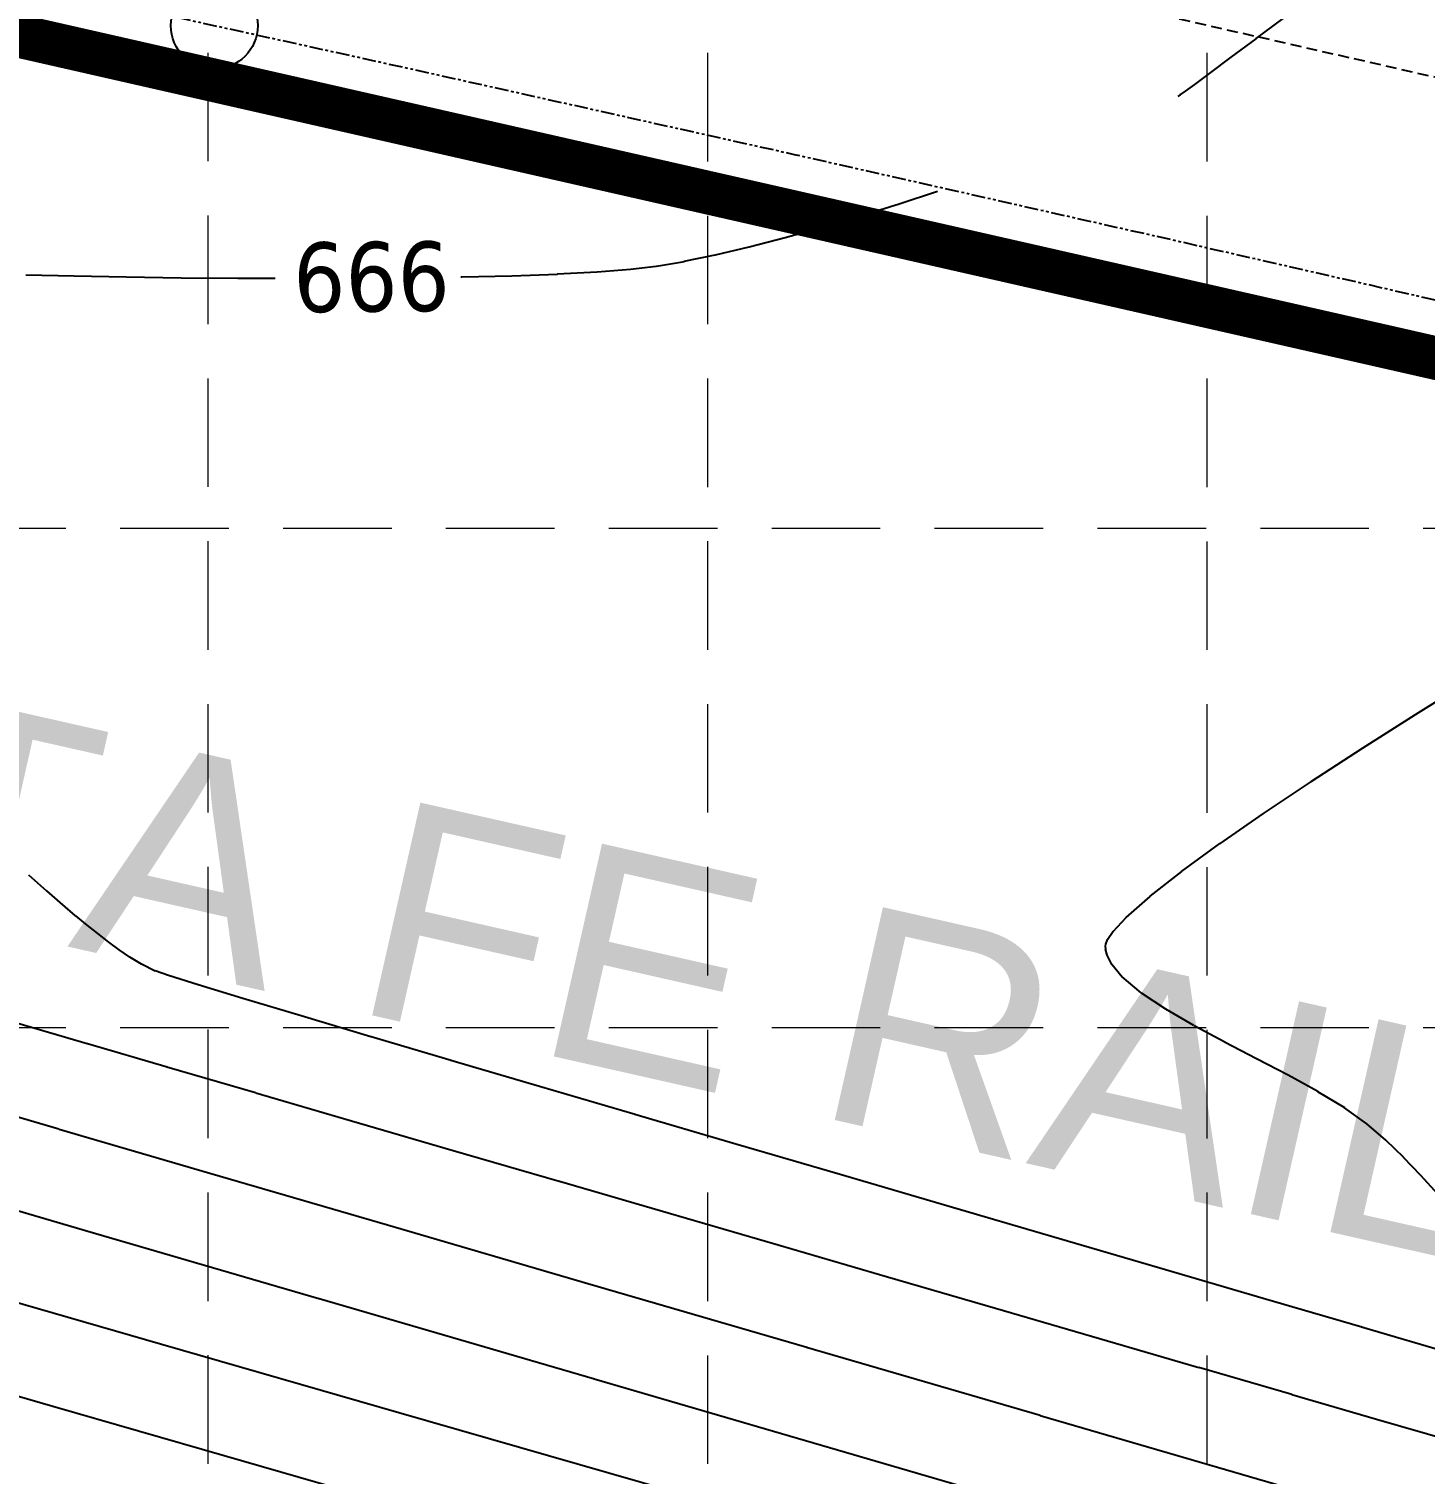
# Model space of a CAD drawing. Header units: inches. Extents: x 6967 to 7890, y 13663 to 15138.
# Drawn here: x 7512.4 to 7576.7, y 13988.9 to 14055.5 of the extents above; entities that cross this region are included whole.
import ezdxf
from ezdxf.enums import TextEntityAlignment as Align

# ---------------------------------------------------------------- set-up
doc = ezdxf.new("R2010")
doc.units = ezdxf.units.IN
doc.header["$MEASUREMENT"] = 0
for name, pattern in [('DASHED', [0.75, 0.5, -0.25]), ('HIDDEN', [0.375, 0.25, -0.125]), ('xGWI003pt$0$PHANTOM2', [1.25, 0.625, -0.125, 0.125, -0.125, 0.125, -0.125])]:
    doc.linetypes.add(name, pattern=pattern)
for name, color, linetype in [('C-SITE-BLDG-STBK-N', 7, 'DASHED'), ('EC', 35, 'Continuous'), ('GRID', 254, 'HIDDEN'), ('LIMITS OF DISTURBANCE', 1, 'HIDDEN'), ('PC', 35, 'Continuous'), ('xGWI003pt$0$C-ANNO-ROAD-E', 6, 'Continuous'), ('xGWI003pt$0$C-BNDY-E', 3, 'xGWI003pt$0$PHANTOM2')]:
    doc.layers.add(name, color=color, linetype=linetype)
doc.styles.add('L80', font='TAHOMA.TTF', dxfattribs={"height": 3.2})
doc.styles.get("Standard").update_dxf_attribs({"font": 'ARIAL.TTF'})

msp = doc.modelspace()

# ---------------------------------------------------------------- linework, layer by layer
at = {"layer": 'C-SITE-BLDG-STBK-N'}
msp.add_arc((6024.673, 7268.021), 6960.55, 76.3001427, 80.6559403, dxfattribs=at)
at = {"layer": 'defpoints'}
msp.add_circle((7520.922, 14055.611), 2, dxfattribs=at)
at = {"layer": 'EC', "color": 35}
for points, elevation in [([(7550.686, 14046.852), (7552.467, 14047.403)], 666), ([(7548.924, 14046.333), (7550.686, 14046.852)], 666), ([(7545.556, 14045.428), (7547.205, 14045.855)], 666), ([(7512.251, 14044.14), (7514.47, 14044.082)], 666), ([(7532.318, 14044.036), (7534.62, 14044.093)], 666), ([(7538.556, 14044.267), (7540.093, 14044.387)], 666), ([(7540.093, 14044.387), (7541.279, 14044.528)], 666), ([(7519.397, 14044), (7522.009, 14043.978)], 666), ([(7573.792, 14022.327), (7576.238, 14023.878)], 665), ([(7571.441, 14020.799), (7573.792, 14022.327)], 665), ([(7567.231, 14017.929), (7569.237, 14019.323)], 665), ([(7513.946, 14015.117), (7513.217, 14015.75)], 666), ([(7515.559, 14013.79), (7514.997, 14014.238)], 666), ([(7561.973, 14013.3), (7562.054, 14013.509)], 665), ([(7562.054, 14013.509), (7562.317, 14013.893)], 665), ([(7517.029, 14012.705), (7516.538, 14013.037)], 666), ([(7561.962, 14013.21), (7561.973, 14013.3)], 665), ([(7518.208, 14012.064), (7517.573, 14012.385)], 666), ([(7520.183, 14011.425), (7518.813, 14011.854)], 666), ([(7566.038, 14009.548), (7564.736, 14010.305)], 665), ([(7535.902, 14006.747), (7531.823, 14007.949)], 666), ([(7540.299, 14005.454), (7535.902, 14006.747)], 666), ([(7573.996, 14005.027), (7572.974, 14005.76)], 665), ([(7528.894, 14000.352), (7520.715, 14002.741)], 668), ([(7546.882, 13999.432), (7541.819, 14000.906)], 667), ([(7559.588, 13999.8), (7554.66, 14001.243)], 666), ([(7538.12, 13997.658), (7528.894, 14000.352)], 668), ([(7551.93, 13997.962), (7546.882, 13999.432)], 667), ([(7561.693, 13995.12), (7556.89, 13996.518)], 667), ([(7558.947, 13991.583), (7548.201, 13994.717)], 668), ([(7574.446, 13991.408), (7570.542, 13992.545)], 667), ([(7577.909, 13990.399), (7574.446, 13991.408)], 667)]:
    msp.add_lwpolyline(points, dxfattribs=dict(at, elevation=elevation))
at = {"layer": 'EC', "color": 35, "extrusion": (0.308362, -0.951269, 0), "elevation": -11033.971}
msp.add_lwpolyline([(11516.109, 666), (11517.973, 666)], dxfattribs=at)
at = {"layer": 'EC', "color": 35, "extrusion": (0.267712, -0.963499, 0), "elevation": -11512.69}
msp.add_lwpolyline([(11031.968, 666), (11033.752, 666)], dxfattribs=at)
at = {"layer": 'EC', "color": 35, "extrusion": (0.231269, -0.97289, 0), "elevation": -11919.601}
msp.add_lwpolyline([(10587.669, 666), (10589.267, 666)], dxfattribs=at)
at = {"layer": 'EC', "color": 35, "extrusion": (-0.173584, 0.984819, 0), "elevation": 12522.271}
msp.add_lwpolyline([(-9864.704, 666), (-9866.012, 666)], dxfattribs=at)
at = {"layer": 'EC', "color": 35, "extrusion": (0.206452, -0.978457, 0), "elevation": -12185.012}
msp.add_lwpolyline([(10279.638, 666), (10281.104, 666)], dxfattribs=at)
at = {"layer": 'EC', "color": 35, "extrusion": (-0.019507, -0.99981, 0), "elevation": -14187.994}
msp.add_lwpolyline([(7239.084, 666), (7241.483, 666)], dxfattribs=at)
at = {"layer": 'EC', "color": 35, "extrusion": (-0.013953, -0.999903, 0), "elevation": -14147.551}
msp.add_lwpolyline([(7320.181, 666), (7322.71, 666)], dxfattribs=at)
at = {"layer": 'EC', "color": 35, "extrusion": (0.015909, -0.999873, 0), "elevation": -13922.428}
msp.add_lwpolyline([(7754.744, 666), (7754.79, 666)], dxfattribs=at)
at = {"layer": 'EC', "color": 35, "extrusion": (0.036643, -0.999328, 0), "elevation": -13758.567}
msp.add_lwpolyline([(8044.184, 666), (8046.281, 666)], dxfattribs=at)
at = {"layer": 'EC', "color": 35, "extrusion": (0.052831, -0.998603, 0), "elevation": -13626.386}
msp.add_lwpolyline([(8268.156, 666), (8269.999, 666)], dxfattribs=at)
at = {"layer": 'EC', "color": 35, "extrusion": (-0.003365, -0.999994, 0), "elevation": -14069.213}
msp.add_lwpolyline([(7474.702, 666), (7476.42, 666)], dxfattribs=at)
at = {"layer": 'EC', "color": 35, "extrusion": (0.526974, -0.849881, 0), "elevation": -7926.15}
msp.add_lwpolyline([(13829.125, 665), (13832.056, 665)], dxfattribs=at)
at = {"layer": 'EC', "color": 35, "extrusion": (-0.556387, 0.830923, 0), "elevation": 7437.549}
msp.add_lwpolyline([(-14089.628, 665), (-14092.281, 665)], dxfattribs=at)
at = {"layer": 'EC', "color": 35, "extrusion": (0.589822, -0.807533, 0), "elevation": -6856.628}
msp.add_lwpolyline([(14376.697, 665), (14378.872, 665)], dxfattribs=at)
at = {"layer": 'EC', "color": 35, "extrusion": (-0.663114, -0.748518, 0), "elevation": -15473.166}
msp.add_lwpolyline([(-3670.261, 666), (-3671.369, 666)], dxfattribs=at)
at = {"layer": 'EC', "color": 35, "extrusion": (0.617305, -0.786724, 0), "elevation": -6357.029}
msp.add_lwpolyline([(14602.632, 665), (14604.483, 665)], dxfattribs=at)
at = {"layer": 'EC', "color": 35, "extrusion": (0.66091, -0.750466, 0), "elevation": -5519.019}
msp.add_lwpolyline([(14938.043, 665), (14939.515, 665)], dxfattribs=at)
at = {"layer": 'EC', "color": 35, "extrusion": (0.647305, 0.762231, 0), "elevation": 15546.57}
msp.add_lwpolyline([(3343.912, 666), (3344.702, 666)], dxfattribs=at)
at = {"layer": 'EC', "color": 35, "extrusion": (-0.632936, -0.774204, 0), "elevation": -15606.393}
msp.add_lwpolyline([(-3051.973, 666), (-3052.553, 666)], dxfattribs=at)
at = {"layer": 'EC', "color": 35, "extrusion": (0.729679, -0.68379, 0), "elevation": -4064.491}
msp.add_lwpolyline([(15396.68, 665), (15397.552, 665)], dxfattribs=at)
at = {"layer": 'EC', "color": 35, "extrusion": (0.620126, 0.784502, 0), "elevation": 15654.444}
msp.add_lwpolyline([(2793.699, 666), (2794.338, 666)], dxfattribs=at)
at = {"layer": 'EC', "color": 35, "extrusion": (-0.598881, -0.800838, 0), "elevation": -15723.686}
msp.add_lwpolyline([(-2372.603, 666), (-2373.199, 666)], dxfattribs=at)
at = {"layer": 'EC', "color": 35, "extrusion": (0.998698, 0.051013, 0), "elevation": 8266.977}
msp.add_lwpolyline([(13609.065, 665), (13609.204, 665)], dxfattribs=at)
at = {"layer": 'EC', "color": 35, "extrusion": (0.974432, 0.224682, 0), "elevation": 10517.112}
msp.add_lwpolyline([(11955.461, 665), (11955.748, 665)], dxfattribs=at)
at = {"layer": 'EC', "color": 35, "extrusion": (0.892738, 0.450576, 0), "elevation": 13064.746}
msp.add_lwpolyline([(9102.001, 665), (9102.478, 665)], dxfattribs=at)
at = {"layer": 'EC', "color": 35, "extrusion": (-0.506579, -0.862193, 0), "elevation": -15889.633}
msp.add_lwpolyline([(-616.78, 666), (-617.411, 666)], dxfattribs=at)
at = {"layer": 'EC', "color": 35, "extrusion": (0.327783, 0.944753, 0), "elevation": 15702.281}
msp.add_lwpolyline([(-2510.571, 666), (-2509.931, 666)], dxfattribs=at)
at = {"layer": 'EC', "color": 35, "extrusion": (0.765776, 0.643108, 0), "elevation": 14802.449}
msp.add_lwpolyline([(5866.231, 665), (5866.985, 665)], dxfattribs=at)
at = {"layer": 'EC', "color": 35, "extrusion": (-0.290795, -0.956785, 0), "elevation": -15592.76}
msp.add_lwpolyline([(3122.896, 666), (3120.743, 666)], dxfattribs=at)
at = {"layer": 'EC', "color": 35, "extrusion": (-0.641793, -0.766878, 0), "elevation": -15599.04}
msp.add_lwpolyline([(-3191.83, 665), (-3192.977, 665)], dxfattribs=at)
at = {"layer": 'EC', "color": 35, "extrusion": (-0.287143, -0.957888, 0), "elevation": -15580.732}
msp.add_lwpolyline([(3185.157, 666), (3182.363, 666)], dxfattribs=at)
at = {"layer": 'EC', "color": 35, "extrusion": (-0.554535, -0.83216, 0), "elevation": -15853.731}
msp.add_lwpolyline([(-1474.13, 665), (-1475.48, 665)], dxfattribs=at)
at = {"layer": 'EC', "color": 35, "extrusion": (-0.281132, -0.959669, 0), "elevation": -15556.452}
msp.add_lwpolyline([(3273.687, 667), (3270.364, 667)], dxfattribs=at)
at = {"layer": 'EC', "color": 35, "extrusion": (-0.285055, -0.958511, 0), "elevation": -15573.754}
msp.add_lwpolyline([(3222.458, 666), (3219.101, 666)], dxfattribs=at)
at = {"layer": 'EC', "color": 35, "extrusion": (0.473754, 0.880657, 0), "elevation": 15922.05}
msp.add_lwpolyline([(-27.62, 665), (-26.012, 665)], dxfattribs=at)
at = {"layer": 'EC', "color": 35, "extrusion": (0.283719, 0.958908, 0), "elevation": 15569.247}
msp.add_lwpolyline([(-3248.006, 666), (-3244.163, 666)], dxfattribs=at)
at = {"layer": 'EC', "color": 35, "extrusion": (-0.461758, -0.887006, 0), "elevation": -15920.209}
msp.add_lwpolyline([(245.356, 665), (243.703, 665)], dxfattribs=at)
at = {"layer": 'EC', "color": 35, "extrusion": (-0.280639, -0.959813, 0), "elevation": -15554.767}
msp.add_lwpolyline([(3285.505, 667), (3281.683, 667)], dxfattribs=at)
at = {"layer": 'EC', "color": 35, "extrusion": (-0.280299, -0.959913, 0), "elevation": -15553.604}
msp.add_lwpolyline([(3295.257, 667), (3291.008, 667)], dxfattribs=at)
at = {"layer": 'EC', "color": 35, "extrusion": (-0.46433, -0.885662, 0), "elevation": -15920.854}
msp.add_lwpolyline([(200.796, 665), (199.157, 665)], dxfattribs=at)
at = {"layer": 'EC', "color": 35, "extrusion": (-0.482067, -0.876135, 0), "elevation": -15921.669}
msp.add_lwpolyline([(-118.204, 665), (-119.771, 665)], dxfattribs=at)
at = {"layer": 'EC', "color": 35, "extrusion": (-0.281141, -0.959666, 0), "elevation": -15552.34}
msp.add_lwpolyline([(3273.395, 668), (3267.65, 668)], dxfattribs=at)
at = {"layer": 'EC', "color": 35, "extrusion": (-0.280055, -0.959984, 0), "elevation": -15552.763}
msp.add_lwpolyline([(3303.825, 667), (3299.223, 667)], dxfattribs=at)
at = {"layer": 'EC', "color": 35, "extrusion": (-0.518749, -0.854927, 0), "elevation": -15902.37}
msp.add_lwpolyline([(-791.131, 665), (-792.569, 665)], dxfattribs=at)
at = {"layer": 'EC', "color": 35, "extrusion": (-0.281676, -0.95951, 0), "elevation": -15562.288}
msp.add_lwpolyline([(3294.825, 666), (3289.987, 666)], dxfattribs=at)
at = {"layer": 'EC', "color": 35, "extrusion": (-0.280687, -0.959799, 0), "elevation": -15550.789}
msp.add_lwpolyline([(3287.991, 668), (3280.759, 668)], dxfattribs=at)
at = {"layer": 'EC', "color": 35, "extrusion": (0.279873, 0.960037, 0), "elevation": 15552.137}
msp.add_lwpolyline([(-3311.649, 667), (-3306.769, 667)], dxfattribs=at)
at = {"layer": 'EC', "color": 35, "extrusion": (0.654445, 0.75611, 0), "elevation": 15546.101}
msp.add_lwpolyline([(3437.589, 665), (3438.741, 665)], dxfattribs=at)
at = {"layer": 'EC', "color": 35, "extrusion": (0.281329, 0.959611, 0), "elevation": 15561.097}
msp.add_lwpolyline([(-3305.46, 666), (-3300.446, 666)], dxfattribs=at)
at = {"layer": 'EC', "color": 35, "extrusion": (-0.695717, -0.718316, 0), "elevation": -15329.459}
msp.add_lwpolyline([(-4300.702, 665), (-4301.855, 665)], dxfattribs=at)
at = {"layer": 'EC', "color": 35, "extrusion": (-0.279736, -0.960077, 0), "elevation": -15551.665}
msp.add_lwpolyline([(3318.953, 667), (3313.867, 667)], dxfattribs=at)
at = {"layer": 'EC', "color": 35, "extrusion": (0.724298, 0.689487, 0), "elevation": 15142.27}
msp.add_lwpolyline([(4918.196, 665), (4919.35, 665)], dxfattribs=at)
at = {"layer": 'EC', "color": 35, "extrusion": (0.280733, 0.959786, 0), "elevation": 15546.809}
msp.add_lwpolyline([(-3282.612, 669), (-3273.993, 669)], dxfattribs=at)
at = {"layer": 'EC', "color": 35, "extrusion": (-0.279633, -0.960107, 0), "elevation": -15551.308}
msp.add_lwpolyline([(3325.84, 667), (3320.624, 667)], dxfattribs=at)
at = {"layer": 'EC', "color": 35, "extrusion": (-0.281082, -0.959684, 0), "elevation": -15560.245}
msp.add_lwpolyline([(3314.582, 666), (3309.468, 666)], dxfattribs=at)
at = {"layer": 'EC', "color": 35, "extrusion": (0.741521, 0.670929, 0), "elevation": 15012.907}
msp.add_lwpolyline([(5298.812, 665), (5299.966, 665)], dxfattribs=at)
at = {"layer": 'EC', "color": 35, "extrusion": (-0.280457, -0.959867, 0), "elevation": -15545.865}
msp.add_lwpolyline([(3298.163, 669), (3287.083, 669)], dxfattribs=at)
at = {"layer": 'EC', "color": 35, "extrusion": (-0.280827, -0.959758, 0), "elevation": -15559.363}
msp.add_lwpolyline([(3328.936, 666), (3323.856, 666)], dxfattribs=at)
at = {"layer": 'EC', "color": 35, "extrusion": (-0.280809, -0.959764, 0), "elevation": -15559.299}
msp.add_lwpolyline([(3334.182, 666), (3329.235, 666)], dxfattribs=at)
at = {"layer": 'EC', "color": 35, "extrusion": (-0.276803, -0.960927, 0)}
for points, elevation in [([(3350.852, 670), (3341.277, 670)], -15529.178), ([(3346.883, 671), (3339.641, 671)], -15525.046)]:
    msp.add_lwpolyline(points, dxfattribs=dict(at, elevation=elevation))
at = {"layer": 'EC', "color": 35, "extrusion": (0.280106, 0.959969, 0), "elevation": 15548.791}
msp.add_lwpolyline([(-3326.041, 668), (-3315.54, 668)], dxfattribs=at)
at = {"layer": 'EC', "color": 35, "extrusion": (-0.27947, -0.960154, 0), "elevation": -15550.744}
msp.add_lwpolyline([(3344.173, 667), (3339.006, 667)], dxfattribs=at)
at = {"layer": 'EC', "color": 35, "extrusion": (-0.280297, -0.959913, 0), "elevation": -15545.313}
msp.add_lwpolyline([(3313.969, 669), (3300.761, 669)], dxfattribs=at)
at = {"layer": 'EC', "color": 35, "extrusion": (-0.280868, -0.959747, 0), "elevation": -15559.503}
msp.add_lwpolyline([(3337.964, 666), (3333.227, 666)], dxfattribs=at)
at = {"layer": 'EC', "color": 35, "extrusion": (-0.281018, -0.959703, 0), "elevation": -15560.026}
msp.add_lwpolyline([(3339.976, 666), (3335.526, 666)], dxfattribs=at)
at = {"layer": 'EC', "color": 35, "extrusion": (-0.276731, -0.960947, 0), "elevation": -15528.926}
msp.add_lwpolyline([(3363.432, 670), (3352.02, 670)], dxfattribs=at)
at = {"layer": 'EC', "color": 35, "extrusion": (-0.279467, -0.960155, 0), "elevation": -15550.733}
msp.add_lwpolyline([(3353.988, 667), (3349.223, 667)], dxfattribs=at)
at = {"layer": 'EC', "color": 35, "extrusion": (-0.279502, -0.960145, 0), "elevation": -15550.857}
msp.add_lwpolyline([(3357.867, 667), (3353.415, 667)], dxfattribs=at)
at = {"layer": 'EC', "color": 35, "extrusion": (-0.280192, -0.959944, 0), "elevation": -15544.952}
msp.add_lwpolyline([(3330.668, 669), (3315.664, 669)], dxfattribs=at)
at = {"layer": 'EC', "color": 35, "extrusion": (-0.276795, -0.960929, 0), "elevation": -15525.017}
msp.add_lwpolyline([(3355.217, 671), (3347.015, 671)], dxfattribs=at)
at = {"layer": 'EC', "color": 35, "extrusion": (0.276759, 0.960939, 0), "elevation": 15529.024}
msp.add_lwpolyline([(-3375.94, 670), (-3362.979, 670)], dxfattribs=at)
at = {"layer": 'EC', "color": 35, "extrusion": (-0.27994, -0.960018, 0), "elevation": -15548.214}
msp.add_lwpolyline([(3351.611, 668), (3339.925, 668)], dxfattribs=at)
at = {"layer": 'EC', "color": 35, "extrusion": (-0.276867, -0.960908, 0), "elevation": -15525.267}
msp.add_lwpolyline([(3363.04, 671), (3354.059, 671)], dxfattribs=at)
at = {"layer": 'EC', "color": 35, "extrusion": (-0.280119, -0.959965, 0), "elevation": -15544.697}
msp.add_lwpolyline([(3348.328, 669), (3331.858, 669)], dxfattribs=at)
at = {"layer": 'GRID', "color": 252, "linetype": 'HIDDEN', "lineweight": 0, "ltscale": 20}
for p, q in [((7520.646, 13779.362), (7520.646, 15113.571)), ((7543.648, 13779.358), (7543.648, 15113.571)), ((7566.65, 13779.354), (7566.65, 15113.571)), ((6991.593, 14032.463), (7865.68, 14032.463)), ((6991.593, 14009.461), (7865.68, 14009.461))]:
    msp.add_line(p, q, dxfattribs=at)
at = {"layer": 'LIMITS OF DISTURBANCE', "linetype": 'DASHED', "ltscale": 25, "const_width": 2}
msp.add_lwpolyline([(7626.68, 14301.006), (7537.696, 14305.63), (7486.929, 14312.377), (7396.549, 14337.663), (7372.92, 14344.826), (7341.409, 14355.654), (7272.761, 14383.79), (7321.112, 14493.627), (7084.447, 14614.894), (7078.433, 14602.87), (7300.437, 14489.887), (7255.526, 14390.868), (7231.156, 14402.508, 0.426649), (7192.435, 14387.891), (7143.122, 14290.437, 0.055483), (7100.956, 14177.591), (7091.992, 14135.021), (7118.278, 14130.517), (7275.487, 14103.266), (7373.361, 14083.725), (7470.495, 14064.556), (7646.846, 14024.455)], format="xyb", dxfattribs=at)
at = {"layer": 'PC', "color": 25, "extrusion": (0.595863, -0.803086, 0), "elevation": -6777.36}
msp.add_lwpolyline([(14453.335, 666), (14454.896, 666)], dxfattribs=at)
at = {"layer": 'PC', "color": 25, "extrusion": (0.599654, -0.80026, 0), "elevation": -6708.937}
msp.add_lwpolyline([(14483.795, 666), (14485.223, 666)], dxfattribs=at)
at = {"layer": 'PC', "color": 25, "extrusion": (-0.599473, 0.800395, 0), "elevation": 6712.215}
msp.add_lwpolyline([(-14481.026, 666), (-14482.276, 666)], dxfattribs=at)
at = {"layer": 'PC', "color": 25, "elevation": 666}
for points in [[(7566.078, 14052.902), (7566.756, 14053.404)], [(7565.65, 14052.595), (7566.078, 14052.902)], [(7565.408, 14052.426), (7565.65, 14052.595)]]:
    msp.add_lwpolyline(points, dxfattribs=at)
at = {"layer": 'PC', "color": 25, "extrusion": (0.559622, -0.828748, 0), "elevation": -7412.143}
msp.add_lwpolyline([(14133.738, 666), (14133.868, 666)], dxfattribs=at)
at = {"layer": 'xGWI003pt$0$C-BNDY-E', "color": 253}
msp.add_arc((6024.673, 7268.021), 6950.55, 76.3001428, 81.0668632, dxfattribs=at)

# ---------------------------------------------------------------- texts
at = {"layer": 'EC', "color": 35, "insert": (7524.545, 14045.615, 666), "char_height": 3.2, "width": 8.40081, "attachment_point": 1, "rotation": 0.49033, "style": 'L80'}
msp.add_mtext('\\fTahoma|b0|i0|c0|p34;\\W1.0000000000;\\T1.0000000000;\\o\\l666', dxfattribs=at)
at = {"layer": 'xGWI003pt$0$C-ANNO-ROAD-E', "color": 7}
msp.add_text('GULF, COLORADO & SANTA FE RAILROAD', height=10.05, rotation=347.25438, dxfattribs=at).set_placement((7478.381, 14021.287), align=Align.CENTER)

doc.saveas('drawing.dxf')
